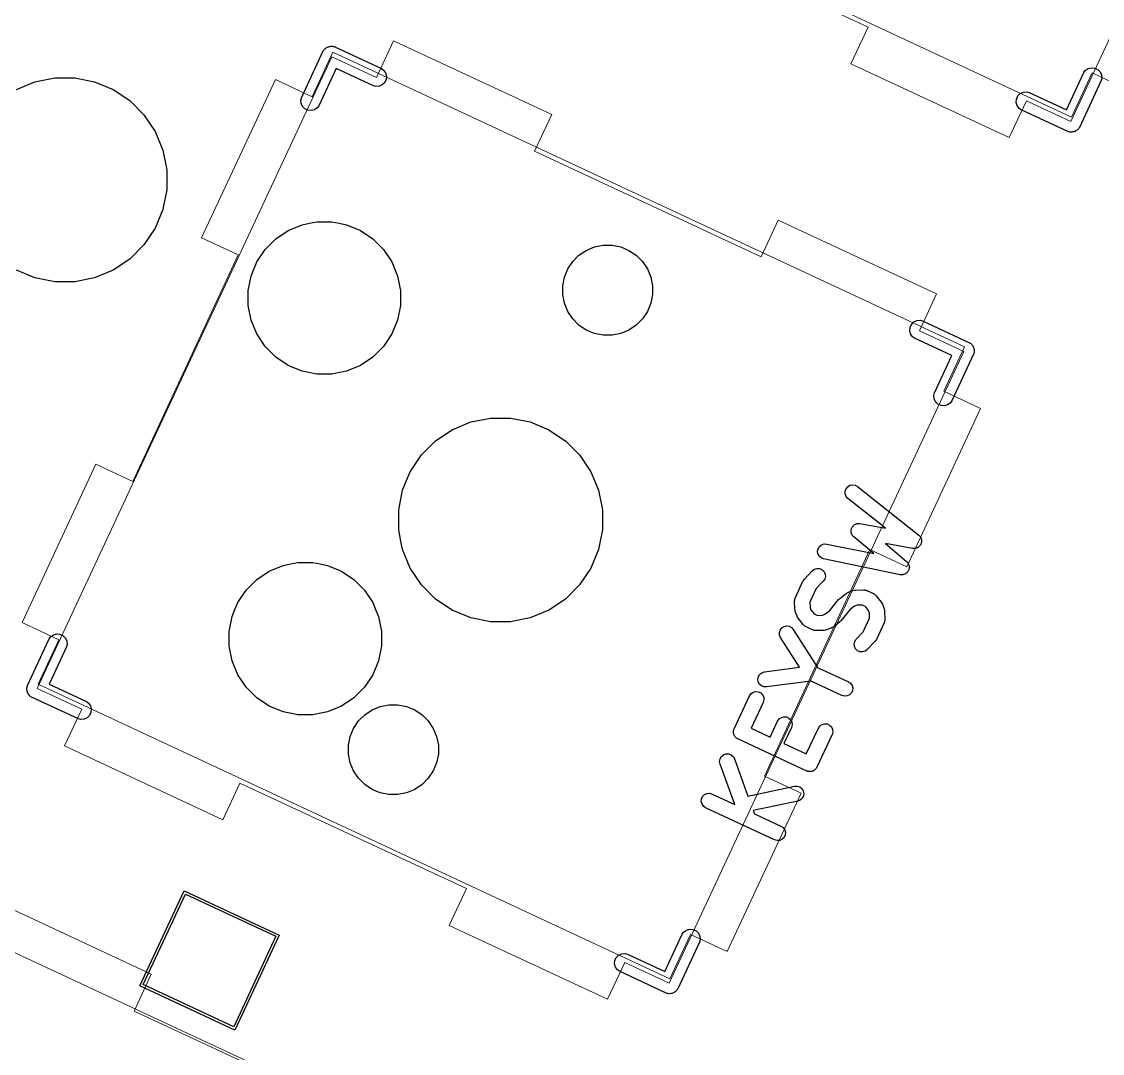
# Model space of a CAD drawing. Header units: millimetres. Extents: x 13 to 222, y -3 to 195.
# Drawn here: x 177.46 to 199.12, y 30.93 to 51.61 of the extents above; entities that cross this region are included whole.
import ezdxf

# ---------------------------------------------------------------- set-up
doc = ezdxf.new("R2010")
doc.units = ezdxf.units.MM
doc.header["$MEASUREMENT"] = 0
doc.layers.add('Ergodox plate', color=7, linetype='Continuous', lineweight=0, true_color=0xf6921e)
doc.layers.add('Orig switch cut', color=7, linetype='Continuous', lineweight=0, true_color=0xde3535)
doc.layers.add('Mask', color=134, linetype='Continuous')
doc.layers.add('Silk', color=142, linetype='Continuous')

msp = doc.modelspace()

# ---------------------------------------------------------------- linework, layer by layer
at = {"layer": 'Ergodox plate'}
for points in [[(204.403, 62.351), (203.987, 61.462), (204.723, 61.119), (203.245, 57.947), (202.508, 58.29), (200.392, 53.751), (201.129, 53.408), (199.648, 50.236), (198.912, 50.578), (198.498, 49.689), (185.836, 55.595), (186.252, 56.484), (185.516, 56.827), (186.994, 59.999), (187.731, 59.656), (189.846, 64.195), (189.11, 64.538), (190.591, 67.711), (191.327, 67.368), (191.741, 68.257)], [(196.354, 45.087), (195.937, 44.198), (196.674, 43.855), (195.196, 40.683), (194.459, 41.026), (192.343, 36.487), (193.08, 36.144), (191.599, 32.971), (190.862, 33.314), (190.448, 32.425), (177.786, 38.331), (178.203, 39.22), (177.466, 39.562), (178.945, 42.735), (179.681, 42.392), (181.797, 46.931), (181.061, 47.274), (182.541, 50.446), (183.278, 50.103), (183.692, 50.992)], [(188.302, 27.82), (187.886, 26.931), (188.622, 26.588), (187.144, 23.416), (186.407, 23.759), (184.291, 19.22), (185.028, 18.877), (183.547, 15.704), (182.811, 16.047), (182.397, 15.158), (169.735, 21.064), (170.151, 21.953), (169.415, 22.296), (170.893, 25.468), (171.63, 25.125), (173.745, 29.664), (173.009, 30.007), (174.49, 33.179), (175.226, 32.837), (175.64, 33.726)]]:
    msp.add_lwpolyline(points, close=True, dxfattribs=at)
at = {"layer": 'Mask', "linetype": 'Continuous'}
for p, q in [((177.723, 50.403), (178.118, 50.481)), ((178.118, 50.481), (178.521, 50.481)), ((178.521, 50.481), (178.916, 50.403)), ((177.351, 50.248), (177.723, 50.403)), ((177.723, 50.403), (177.723, 50.403)), ((177.723, 50.403), (177.723, 50.403)), ((178.916, 50.403), (178.916, 50.403)), ((178.916, 50.403), (178.916, 50.403)), ((178.916, 50.403), (179.288, 50.248)), ((179.288, 50.248), (179.623, 50.025)), ((179.623, 50.025), (179.908, 49.74)), ((179.908, 49.74), (180.132, 49.405)), ((180.132, 49.405), (180.286, 49.033)), ((180.286, 49.033), (180.286, 49.033)), ((180.286, 49.033), (180.365, 48.638)), ((180.365, 48.638), (180.365, 48.235)), ((180.365, 48.235), (180.302, 47.918)), ((180.302, 47.918), (180.286, 47.84)), ((180.286, 47.84), (180.132, 47.468)), ((180.132, 47.468), (179.908, 47.133)), ((182.8, 47.422), (183.078, 47.537)), ((183.078, 47.537), (183.226, 47.566)), ((183.226, 47.566), (183.373, 47.595)), ((183.373, 47.595), (183.674, 47.595)), ((183.674, 47.595), (183.821, 47.566)), ((183.821, 47.566), (183.968, 47.537)), ((183.968, 47.537), (184.246, 47.422)), ((182.338, 47.042), (182.55, 47.255)), ((182.55, 47.255), (182.8, 47.422)), ((184.246, 47.422), (184.496, 47.255)), ((184.496, 47.255), (184.709, 47.042)), ((179.908, 47.133), (179.623, 46.848)), ((182.171, 46.792), (182.338, 47.042)), ((184.709, 47.042), (184.876, 46.792)), ((188.626, 46.924), (188.774, 47.023)), ((188.774, 47.023), (188.938, 47.091)), ((188.938, 47.091), (189.112, 47.125)), ((189.112, 47.125), (189.289, 47.125)), ((189.289, 47.125), (189.464, 47.091)), ((189.464, 47.091), (189.627, 47.023)), ((189.627, 47.023), (189.775, 46.924)), ((179.623, 46.848), (179.288, 46.624)), ((182.061, 46.527), (182.171, 46.792)), ((184.876, 46.792), (184.985, 46.527)), ((188.402, 46.651), (188.501, 46.799)), ((188.501, 46.799), (188.626, 46.924)), ((189.775, 46.924), (189.901, 46.799)), ((189.901, 46.799), (189.999, 46.651)), ((177.723, 46.47), (177.351, 46.624)), ((179.288, 46.624), (178.916, 46.47)), ((188.334, 46.487), (188.402, 46.651)), ((189.999, 46.651), (190.067, 46.487)), ((178.118, 46.391), (177.723, 46.47)), ((177.723, 46.47), (177.723, 46.47)), ((177.723, 46.47), (177.723, 46.47)), ((178.521, 46.391), (178.118, 46.391)), ((178.916, 46.47), (178.521, 46.391)), ((178.916, 46.47), (178.916, 46.47)), ((178.916, 46.47), (178.916, 46.47)), ((182.009, 46.277), (182.056, 46.514)), ((182.056, 46.514), (182.061, 46.527)), ((184.985, 46.527), (184.991, 46.514)), ((184.991, 46.514), (185.038, 46.277)), ((188.3, 46.313), (188.334, 46.487)), ((190.067, 46.487), (190.102, 46.313)), ((181.997, 46.22), (182.009, 46.277)), ((181.997, 45.919), (181.997, 46.22)), ((185.038, 46.277), (185.049, 46.22)), ((185.049, 46.22), (185.049, 45.919)), ((188.3, 46.136), (188.3, 46.313)), ((190.102, 46.313), (190.102, 46.136)), ((188.334, 45.962), (188.3, 46.136)), ((188.402, 45.798), (188.334, 45.962)), ((190.067, 45.962), (189.999, 45.798)), ((190.102, 46.136), (190.067, 45.962)), ((182.056, 45.624), (181.997, 45.919)), ((185.049, 45.919), (184.991, 45.624)), ((188.501, 45.65), (188.402, 45.798)), ((189.999, 45.798), (189.901, 45.65)), ((182.171, 45.347), (182.056, 45.624)), ((184.991, 45.624), (184.876, 45.347)), ((188.626, 45.525), (188.501, 45.65)), ((188.774, 45.426), (188.626, 45.525)), ((189.775, 45.525), (189.627, 45.426)), ((189.901, 45.65), (189.775, 45.525)), ((182.338, 45.097), (182.171, 45.347)), ((184.876, 45.347), (184.709, 45.097)), ((188.938, 45.358), (188.774, 45.426)), ((189.112, 45.323), (188.938, 45.358)), ((189.289, 45.323), (189.112, 45.323)), ((189.464, 45.358), (189.289, 45.323)), ((189.627, 45.426), (189.464, 45.358)), ((182.55, 44.884), (182.338, 45.097)), ((184.709, 45.097), (184.496, 44.884)), ((182.8, 44.717), (182.55, 44.884)), ((184.496, 44.884), (184.246, 44.717)), ((183.078, 44.602), (182.8, 44.717)), ((184.246, 44.717), (183.968, 44.602)), ((183.181, 44.582), (183.078, 44.602)), ((183.373, 44.543), (183.181, 44.582)), ((183.674, 44.543), (183.373, 44.543)), ((183.866, 44.582), (183.674, 44.543)), ((183.968, 44.602), (183.866, 44.582)), ((186.087, 43.429), (186.458, 43.583)), ((186.458, 43.583), (186.853, 43.662)), ((186.458, 43.583), (186.458, 43.583)), ((186.458, 43.583), (186.458, 43.583)), ((186.853, 43.662), (187.255, 43.662)), ((187.255, 43.662), (187.649, 43.583)), ((187.649, 43.583), (187.649, 43.583)), ((187.649, 43.583), (187.649, 43.583)), ((187.649, 43.583), (188.021, 43.429)), ((185.754, 43.207), (186.087, 43.429)), ((188.021, 43.429), (188.353, 43.207)), ((185.468, 42.922), (185.753, 43.206)), ((185.753, 43.206), (185.754, 43.207)), ((188.353, 43.207), (188.355, 43.206)), ((188.355, 43.206), (188.639, 42.922)), ((185.245, 42.587), (185.468, 42.922)), ((185.468, 42.922), (185.468, 42.922)), ((188.639, 42.922), (188.639, 42.922)), ((188.639, 42.922), (188.863, 42.587)), ((185.17, 42.407), (185.245, 42.587)), ((188.863, 42.587), (188.937, 42.407)), ((185.091, 42.216), (185.17, 42.407)), ((188.937, 42.407), (189.016, 42.216)), ((185.013, 41.821), (185.091, 42.216)), ((189.016, 42.216), (189.095, 41.821)), ((185.013, 41.419), (185.013, 41.821)), ((189.095, 41.821), (189.095, 41.419)), ((185.057, 41.196), (185.013, 41.419)), ((189.095, 41.419), (189.051, 41.196)), ((185.091, 41.025), (185.057, 41.196)), ((189.051, 41.196), (189.016, 41.025)), ((185.245, 40.654), (185.091, 41.025)), ((189.016, 41.025), (188.863, 40.654)), ((182.696, 40.708), (182.844, 40.738)), ((182.844, 40.738), (182.991, 40.767)), ((182.991, 40.767), (183.292, 40.767)), ((183.292, 40.767), (183.439, 40.738)), ((183.439, 40.738), (183.587, 40.708)), ((182.169, 40.426), (182.419, 40.593)), ((182.419, 40.593), (182.696, 40.708)), ((183.587, 40.708), (183.864, 40.593)), ((183.864, 40.593), (184.114, 40.426)), ((185.355, 40.489), (185.245, 40.654)), ((188.863, 40.654), (188.753, 40.489)), ((181.956, 40.214), (182.169, 40.426)), ((184.114, 40.426), (184.327, 40.214)), ((185.468, 40.319), (185.355, 40.489)), ((185.753, 40.035), (185.468, 40.319)), ((188.639, 40.319), (188.355, 40.035)), ((188.753, 40.489), (188.639, 40.319)), ((181.789, 39.964), (181.956, 40.214)), ((184.327, 40.214), (184.494, 39.964)), ((181.732, 39.826), (181.789, 39.964)), ((184.494, 39.964), (184.551, 39.826)), ((186.087, 39.812), (185.753, 40.035)), ((185.753, 40.035), (185.753, 40.035)), ((188.355, 40.035), (188.021, 39.812)), ((188.355, 40.035), (188.355, 40.035)), ((181.627, 39.449), (181.674, 39.686)), ((181.674, 39.686), (181.732, 39.826)), ((184.551, 39.826), (184.609, 39.686)), ((184.609, 39.686), (184.656, 39.449)), ((186.458, 39.658), (186.087, 39.812)), ((186.853, 39.579), (186.458, 39.658)), ((186.458, 39.658), (186.458, 39.658)), ((186.458, 39.658), (186.458, 39.658)), ((187.649, 39.658), (187.255, 39.579)), ((188.021, 39.812), (187.649, 39.658)), ((187.649, 39.658), (187.649, 39.658)), ((187.649, 39.658), (187.649, 39.658)), ((181.616, 39.391), (181.627, 39.449)), ((184.656, 39.449), (184.668, 39.391)), ((187.255, 39.579), (186.853, 39.579)), ((181.616, 39.091), (181.616, 39.391)), ((184.668, 39.391), (184.668, 39.091)), ((181.674, 38.796), (181.616, 39.091)), ((184.668, 39.091), (184.609, 38.796)), ((181.789, 38.518), (181.674, 38.796)), ((184.609, 38.796), (184.494, 38.518)), ((181.956, 38.268), (181.789, 38.518)), ((184.494, 38.518), (184.327, 38.268)), ((182.169, 38.056), (181.956, 38.268)), ((184.327, 38.268), (184.114, 38.056)), ((182.419, 37.889), (182.169, 38.056)), ((184.114, 38.056), (183.864, 37.889)), ((184.644, 37.883), (184.818, 37.917)), ((184.818, 37.917), (184.996, 37.917)), ((184.996, 37.917), (185.17, 37.883)), ((182.696, 37.774), (182.419, 37.889)), ((182.799, 37.753), (182.696, 37.774)), ((182.991, 37.715), (182.799, 37.753)), ((183.292, 37.715), (182.991, 37.715)), ((183.484, 37.753), (183.292, 37.715)), ((183.587, 37.774), (183.484, 37.753)), ((183.864, 37.889), (183.587, 37.774)), ((184.207, 37.591), (184.333, 37.716)), ((184.333, 37.716), (184.48, 37.815)), ((184.48, 37.815), (184.644, 37.883)), ((185.17, 37.883), (185.334, 37.815)), ((185.334, 37.815), (185.481, 37.716)), ((185.481, 37.716), (185.607, 37.591)), ((184.108, 37.443), (184.207, 37.591)), ((185.607, 37.591), (185.705, 37.443)), ((184.006, 37.105), (184.041, 37.279)), ((184.041, 37.279), (184.108, 37.443)), ((185.705, 37.443), (185.773, 37.279)), ((185.773, 37.279), (185.808, 37.105)), ((184.006, 36.928), (184.006, 37.105)), ((185.808, 37.105), (185.808, 36.928)), ((184.041, 36.754), (184.006, 36.928)), ((185.808, 36.928), (185.773, 36.754)), ((184.108, 36.59), (184.041, 36.754)), ((185.773, 36.754), (185.705, 36.59)), ((184.207, 36.442), (184.108, 36.59)), ((184.333, 36.317), (184.207, 36.442)), ((185.607, 36.442), (185.481, 36.317)), ((185.705, 36.59), (185.607, 36.442)), ((184.48, 36.218), (184.333, 36.317)), ((184.644, 36.15), (184.48, 36.218)), ((185.334, 36.218), (185.17, 36.15)), ((185.481, 36.317), (185.334, 36.218)), ((184.818, 36.115), (184.644, 36.15)), ((184.996, 36.115), (184.818, 36.115)), ((185.17, 36.15), (184.996, 36.115)), ((179.825, 32.283), (180.713, 34.189)), ((180.713, 34.189), (182.619, 33.3)), ((182.619, 33.3), (181.73, 31.395)), ((181.73, 31.395), (179.825, 32.283))]:
    msp.add_line(p, q, dxfattribs=at)
at = {"layer": 'Orig switch cut'}
for points in [[(191.727, 68.17), (192.616, 67.753), (192.959, 68.49), (196.131, 67.012), (195.788, 66.275), (200.327, 64.159), (200.67, 64.896), (203.843, 63.415), (203.5, 62.678), (204.389, 62.264), (198.483, 49.603), (197.594, 50.019), (197.251, 49.283), (194.079, 50.761), (194.422, 51.497), (189.883, 53.613), (189.54, 52.877), (186.367, 54.357), (186.71, 55.094), (185.821, 55.508)], [(183.676, 50.904), (184.565, 50.487), (184.908, 51.224), (188.08, 49.746), (187.737, 49.009), (192.276, 46.893), (192.619, 47.63), (195.792, 46.149), (195.449, 45.412), (196.338, 44.998), (190.432, 32.337), (189.543, 32.753), (189.2, 32.017), (186.028, 33.495), (186.371, 34.231), (181.832, 36.347), (181.489, 35.611), (178.316, 37.091), (178.659, 37.828), (177.77, 38.242)], [(175.65, 33.672), (176.539, 33.256), (176.882, 33.992), (180.054, 32.514), (179.711, 31.778), (184.25, 29.662), (184.593, 30.398), (187.766, 28.918), (187.423, 28.181), (188.312, 27.767), (182.406, 15.105), (181.517, 15.522), (181.174, 14.785), (178.002, 16.263), (178.345, 17), (173.806, 19.116), (173.463, 18.379), (170.291, 19.86), (170.633, 20.597), (169.744, 21.011)]]:
    msp.add_lwpolyline(points, close=True, dxfattribs=at)
at = {"layer": 'Silk', "linetype": 'Continuous'}
for p, q in [((183.066, 50.082), (183.502, 51.019)), ((183.502, 51.019), (183.51, 51.034)), ((183.502, 51.019), (183.502, 51.019)), ((183.51, 51.034), (183.521, 51.046)), ((183.521, 51.046), (183.531, 51.06)), ((183.531, 51.06), (183.545, 51.069)), ((183.545, 51.069), (183.557, 51.081)), ((183.557, 51.081), (183.572, 51.089)), ((183.572, 51.089), (183.586, 51.098)), ((183.586, 51.098), (183.603, 51.103)), ((183.603, 51.103), (183.618, 51.11)), ((183.618, 51.11), (183.635, 51.111)), ((183.635, 51.111), (183.651, 51.116)), ((183.651, 51.116), (183.668, 51.114)), ((183.668, 51.114), (183.685, 51.116)), ((183.685, 51.116), (183.701, 51.111)), ((183.701, 51.111), (183.718, 51.11)), ((183.718, 51.11), (183.733, 51.103)), ((183.733, 51.103), (183.733, 51.103)), ((183.733, 51.103), (184.67, 50.666)), ((183.76, 50.67), (183.411, 49.921)), ((184.509, 50.321), (183.76, 50.67)), ((184.67, 50.666), (184.711, 50.637)), ((184.711, 50.637), (184.75, 50.582)), ((184.75, 50.582), (184.767, 50.517)), ((184.767, 50.517), (184.761, 50.45)), ((198.398, 49.836), (198.748, 50.585)), ((198.748, 50.585), (198.776, 50.626)), ((198.776, 50.626), (198.831, 50.665)), ((198.831, 50.665), (198.896, 50.682)), ((198.896, 50.682), (198.963, 50.676)), ((198.963, 50.676), (199.024, 50.648)), ((199.024, 50.648), (199.072, 50.6)), ((199.072, 50.6), (199.1, 50.539)), ((199.1, 50.539), (199.106, 50.473)), ((184.557, 50.308), (184.509, 50.321)), ((184.624, 50.313), (184.557, 50.308)), ((184.685, 50.342), (184.624, 50.313)), ((184.733, 50.389), (184.685, 50.342)), ((184.761, 50.45), (184.733, 50.389)), ((199.093, 50.424), (198.656, 49.488)), ((199.106, 50.473), (199.093, 50.424)), ((183.053, 50.033), (183.066, 50.082)), ((197.392, 49.989), (197.397, 50.056)), ((197.397, 50.056), (197.426, 50.117)), ((197.426, 50.117), (197.473, 50.164)), ((197.473, 50.164), (197.534, 50.193)), ((197.534, 50.193), (197.601, 50.198)), ((197.601, 50.198), (197.65, 50.185)), ((197.65, 50.185), (198.398, 49.836)), ((183.059, 49.967), (183.053, 50.033)), ((183.087, 49.906), (183.059, 49.967)), ((183.134, 49.858), (183.087, 49.906)), ((183.195, 49.83), (183.134, 49.858)), ((183.262, 49.824), (183.195, 49.83)), ((183.327, 49.841), (183.262, 49.824)), ((183.382, 49.88), (183.327, 49.841)), ((183.411, 49.921), (183.382, 49.88)), ((197.409, 49.924), (197.392, 49.989)), ((197.447, 49.869), (197.409, 49.924)), ((197.489, 49.84), (197.447, 49.869)), ((198.425, 49.403), (197.489, 49.84)), ((198.44, 49.396), (198.425, 49.403)), ((198.425, 49.403), (198.425, 49.403)), ((198.457, 49.395), (198.44, 49.396)), ((198.474, 49.39), (198.457, 49.395)), ((198.491, 49.392), (198.474, 49.39)), ((198.507, 49.39), (198.491, 49.392)), ((198.524, 49.395), (198.507, 49.39)), ((198.541, 49.396), (198.524, 49.395)), ((198.556, 49.403), (198.541, 49.396)), ((198.572, 49.408), (198.556, 49.403)), ((198.586, 49.418), (198.572, 49.408)), ((198.601, 49.425), (198.586, 49.418)), ((198.613, 49.437), (198.601, 49.425)), ((198.627, 49.446), (198.613, 49.437)), ((198.637, 49.46), (198.627, 49.446)), ((198.649, 49.472), (198.637, 49.46)), ((198.656, 49.488), (198.649, 49.472)), ((198.656, 49.488), (198.656, 49.488)), ((195.263, 45.479), (195.292, 45.54)), ((195.292, 45.54), (195.339, 45.587)), ((195.339, 45.587), (195.4, 45.616)), ((195.4, 45.616), (195.467, 45.622)), ((195.467, 45.622), (195.515, 45.609)), ((195.515, 45.609), (196.452, 45.172)), ((195.257, 45.412), (195.263, 45.479)), ((195.275, 45.347), (195.257, 45.412)), ((195.313, 45.292), (195.275, 45.347)), ((195.354, 45.263), (195.313, 45.292)), ((196.103, 44.914), (195.354, 45.263)), ((196.452, 45.172), (196.452, 45.172)), ((196.452, 45.172), (196.467, 45.165)), ((196.467, 45.165), (196.479, 45.153)), ((196.479, 45.153), (196.493, 45.143)), ((196.493, 45.143), (196.503, 45.129)), ((196.503, 45.129), (196.515, 45.117)), ((196.515, 45.117), (196.522, 45.102)), ((196.522, 45.102), (196.532, 45.088)), ((196.532, 45.088), (196.536, 45.072)), ((196.536, 45.072), (196.543, 45.056)), ((195.754, 44.165), (196.103, 44.914)), ((196.536, 44.941), (196.099, 44.004)), ((196.543, 44.956), (196.536, 44.941)), ((196.536, 44.941), (196.536, 44.941)), ((196.543, 45.056), (196.545, 45.039)), ((196.545, 44.973), (196.543, 44.956)), ((196.545, 45.039), (196.549, 45.023)), ((196.549, 44.989), (196.545, 44.973)), ((196.549, 45.023), (196.548, 45.006)), ((196.548, 45.006), (196.549, 44.989)), ((195.741, 44.117), (195.754, 44.165)), ((195.747, 44.05), (195.741, 44.117)), ((195.775, 43.989), (195.747, 44.05)), ((195.823, 43.942), (195.775, 43.989)), ((196.099, 44.004), (196.07, 43.963)), ((195.884, 43.913), (195.823, 43.942)), ((195.951, 43.907), (195.884, 43.913)), ((196.015, 43.925), (195.951, 43.907)), ((196.07, 43.963), (196.015, 43.925)), ((193.963, 42.194), (193.98, 42.244)), ((193.98, 42.244), (194.013, 42.286)), ((194.013, 42.286), (194.058, 42.314)), ((194.058, 42.314), (194.109, 42.324)), ((194.109, 42.324), (194.162, 42.316)), ((194.162, 42.316), (194.208, 42.291)), ((194.208, 42.291), (195.436, 41.318)), ((193.964, 42.141), (193.963, 42.194)), ((193.984, 42.092), (193.964, 42.141)), ((194.019, 42.052), (193.984, 42.092)), ((194.774, 41.455), (194.019, 42.052)), ((194.08, 41.396), (194.082, 41.409)), ((194.082, 41.383), (194.08, 41.396)), ((194.082, 41.422), (194.087, 41.435)), ((194.082, 41.409), (194.082, 41.422)), ((194.082, 41.369), (194.082, 41.383)), ((194.087, 41.435), (194.089, 41.448)), ((194.089, 41.448), (194.096, 41.46)), ((194.096, 41.46), (194.1, 41.472)), ((194.1, 41.472), (194.109, 41.482)), ((194.109, 41.482), (194.116, 41.494)), ((194.116, 41.494), (194.126, 41.502)), ((194.126, 41.502), (194.134, 41.513)), ((194.134, 41.513), (194.146, 41.519)), ((194.146, 41.519), (194.156, 41.528)), ((194.156, 41.528), (194.169, 41.532)), ((194.169, 41.532), (194.18, 41.539)), ((194.18, 41.539), (194.193, 41.541)), ((194.193, 41.541), (194.206, 41.546)), ((194.206, 41.546), (194.219, 41.546)), ((194.219, 41.546), (194.232, 41.548)), ((194.232, 41.548), (194.245, 41.546)), ((194.245, 41.546), (194.259, 41.546)), ((194.259, 41.546), (194.774, 41.455)), ((194.087, 41.357), (194.082, 41.369)), ((194.089, 41.344), (194.087, 41.357)), ((194.096, 41.332), (194.089, 41.344)), ((194.1, 41.32), (194.096, 41.332)), ((194.109, 41.309), (194.1, 41.32)), ((194.115, 41.298), (194.109, 41.309)), ((194.126, 41.289), (194.115, 41.298)), ((194.135, 41.279), (194.126, 41.289)), ((194.535, 40.944), (194.135, 41.279)), ((195.436, 41.318), (195.447, 41.307)), ((195.447, 41.307), (195.458, 41.297)), ((195.458, 41.297), (195.464, 41.287)), ((195.464, 41.287), (195.471, 41.279)), ((195.471, 41.279), (195.477, 41.264)), ((195.477, 41.264), (195.485, 41.251)), ((195.485, 41.251), (195.487, 41.24)), ((195.487, 41.162), (195.485, 41.147)), ((195.487, 41.24), (195.491, 41.23)), ((195.492, 41.177), (195.487, 41.162)), ((195.491, 41.23), (195.491, 41.214)), ((195.491, 41.214), (195.494, 41.199)), ((195.494, 41.199), (195.492, 41.188)), ((195.492, 41.188), (195.492, 41.177)), ((193.409, 40.992), (193.42, 41.044)), ((193.417, 40.94), (193.409, 40.992)), ((193.42, 41.044), (193.448, 41.089)), ((193.448, 41.089), (193.489, 41.122)), ((193.489, 41.122), (193.539, 41.139)), ((193.539, 41.139), (193.592, 41.137)), ((193.592, 41.137), (194.535, 40.944)), ((195.315, 41.049), (194.768, 41.146)), ((194.768, 41.146), (195.194, 40.79)), ((195.331, 41.049), (195.315, 41.049)), ((195.346, 41.047), (195.331, 41.049)), ((195.357, 41.049), (195.346, 41.047)), ((195.368, 41.049), (195.357, 41.049)), ((195.382, 41.054), (195.368, 41.049)), ((195.398, 41.057), (195.382, 41.054)), ((195.407, 41.063), (195.398, 41.057)), ((195.418, 41.067), (195.407, 41.063)), ((195.43, 41.077), (195.418, 41.067)), ((195.443, 41.085), (195.43, 41.077)), ((195.45, 41.094), (195.443, 41.085)), ((195.458, 41.101), (195.45, 41.094)), ((195.466, 41.114), (195.458, 41.101)), ((195.476, 41.126), (195.466, 41.114)), ((195.479, 41.137), (195.476, 41.126)), ((195.485, 41.147), (195.479, 41.137)), ((193.442, 40.893), (193.417, 40.94)), ((193.482, 40.858), (193.442, 40.893)), ((193.531, 40.839), (193.482, 40.858)), ((195.066, 40.523), (193.531, 40.839)), ((195.194, 40.79), (195.204, 40.778)), ((195.204, 40.778), (195.216, 40.767)), ((195.216, 40.767), (195.221, 40.758)), ((195.221, 40.758), (195.228, 40.749)), ((195.228, 40.749), (195.233, 40.735)), ((195.233, 40.735), (195.241, 40.721)), ((193.144, 40.435), (193.302, 40.602)), ((193.302, 40.602), (193.345, 40.633)), ((193.345, 40.633), (193.395, 40.648)), ((193.395, 40.648), (193.448, 40.645)), ((193.448, 40.645), (193.497, 40.624)), ((193.497, 40.624), (193.535, 40.588)), ((193.535, 40.588), (193.559, 40.54)), ((193.559, 40.54), (193.565, 40.488)), ((195.081, 40.523), (195.066, 40.523)), ((195.096, 40.52), (195.081, 40.523)), ((195.107, 40.522), (195.096, 40.52)), ((195.118, 40.522), (195.107, 40.522)), ((195.133, 40.527), (195.118, 40.522)), ((195.149, 40.53), (195.133, 40.527)), ((195.158, 40.535), (195.149, 40.53)), ((195.169, 40.539), (195.158, 40.535)), ((195.181, 40.548), (195.169, 40.539)), ((195.194, 40.556), (195.181, 40.548)), ((195.201, 40.565), (195.194, 40.556)), ((195.21, 40.572), (195.201, 40.565)), ((195.218, 40.585), (195.21, 40.572)), ((195.228, 40.597), (195.218, 40.585)), ((195.232, 40.607), (195.228, 40.597)), ((195.238, 40.617), (195.232, 40.607)), ((195.241, 40.632), (195.238, 40.617)), ((195.241, 40.721), (195.242, 40.71)), ((195.246, 40.646), (195.241, 40.632)), ((195.242, 40.71), (195.246, 40.699)), ((195.246, 40.699), (195.246, 40.684)), ((195.246, 40.684), (195.249, 40.668)), ((195.249, 40.668), (195.246, 40.658)), ((195.246, 40.658), (195.246, 40.646)), ((192.964, 40.066), (193.117, 40.395)), ((193.117, 40.395), (193.131, 40.415)), ((193.131, 40.415), (193.144, 40.435)), ((193.523, 40.392), (193.383, 40.243)), ((193.553, 40.436), (193.523, 40.392)), ((193.565, 40.488), (193.553, 40.436)), ((193.383, 40.243), (193.255, 39.97)), ((193.853, 40.046), (193.98, 40.147)), ((193.98, 40.147), (194.002, 40.159)), ((194.002, 40.159), (194.023, 40.171)), ((194.023, 40.171), (194.119, 40.206)), ((194.119, 40.206), (194.143, 40.211)), ((194.143, 40.211), (194.167, 40.215)), ((194.167, 40.215), (194.329, 40.22)), ((194.329, 40.22), (194.338, 40.219)), ((194.338, 40.219), (194.347, 40.219)), ((194.347, 40.219), (194.364, 40.215)), ((194.364, 40.215), (194.382, 40.212)), ((194.382, 40.212), (194.389, 40.208)), ((194.389, 40.208), (194.398, 40.206)), ((194.398, 40.206), (194.53, 40.144)), ((194.53, 40.144), (194.537, 40.139)), ((194.537, 40.139), (194.545, 40.136)), ((194.545, 40.136), (194.558, 40.124)), ((194.558, 40.124), (194.573, 40.114)), ((194.573, 40.114), (194.578, 40.107)), ((194.578, 40.107), (194.584, 40.101)), ((194.584, 40.101), (194.685, 39.974)), ((192.949, 39.997), (192.951, 40.006)), ((192.954, 39.835), (192.949, 39.997)), ((192.95, 40.015), (192.954, 40.032)), ((192.951, 40.006), (192.95, 40.015)), ((192.954, 40.032), (192.957, 40.05)), ((192.957, 40.05), (192.961, 40.057)), ((192.961, 40.057), (192.964, 40.066)), ((193.255, 39.97), (193.258, 39.868)), ((193.258, 39.868), (193.276, 39.818)), ((193.652, 39.804), (193.829, 40.023)), ((193.829, 40.023), (193.842, 40.034)), ((193.842, 40.034), (193.853, 40.046)), ((194.15, 39.893), (194.056, 39.818)), ((194.2, 39.911), (194.15, 39.893)), ((194.302, 39.914), (194.2, 39.911)), ((194.368, 39.883), (194.302, 39.914)), ((194.431, 39.804), (194.368, 39.883)), ((194.685, 39.974), (194.697, 39.952)), ((194.697, 39.952), (194.709, 39.931)), ((194.709, 39.931), (194.744, 39.835)), ((192.959, 39.811), (192.954, 39.835)), ((192.963, 39.787), (192.959, 39.811)), ((192.998, 39.691), (192.963, 39.787)), ((193.01, 39.669), (192.998, 39.691)), ((193.022, 39.648), (193.01, 39.669)), ((193.123, 39.521), (193.022, 39.648)), ((193.276, 39.818), (193.339, 39.739)), ((193.339, 39.739), (193.405, 39.708)), ((193.405, 39.708), (193.507, 39.71)), ((193.507, 39.71), (193.557, 39.729)), ((193.557, 39.729), (193.652, 39.804)), ((194.056, 39.818), (193.878, 39.599)), ((194.325, 39.378), (194.452, 39.652)), ((194.449, 39.754), (194.431, 39.804)), ((194.452, 39.652), (194.449, 39.754)), ((194.744, 39.835), (194.749, 39.811)), ((194.749, 39.811), (194.753, 39.787)), ((194.753, 39.787), (194.758, 39.625)), ((192.66, 39.414), (192.692, 39.456)), ((192.692, 39.456), (192.737, 39.484)), ((192.737, 39.484), (192.788, 39.496)), ((192.788, 39.496), (192.841, 39.489)), ((192.841, 39.489), (192.888, 39.465)), ((192.888, 39.465), (192.923, 39.426)), ((193.129, 39.515), (193.123, 39.521)), ((193.134, 39.508), (193.129, 39.515)), ((193.149, 39.498), (193.134, 39.508)), ((193.162, 39.486), (193.149, 39.498)), ((193.17, 39.483), (193.162, 39.486)), ((193.178, 39.478), (193.17, 39.483)), ((193.309, 39.416), (193.178, 39.478)), ((193.684, 39.451), (193.588, 39.416)), ((193.705, 39.463), (193.684, 39.451)), ((193.727, 39.474), (193.705, 39.463)), ((193.854, 39.575), (193.727, 39.474)), ((193.865, 39.588), (193.854, 39.575)), ((193.878, 39.599), (193.865, 39.588)), ((194.744, 39.556), (194.59, 39.227)), ((194.746, 39.564), (194.744, 39.556)), ((194.75, 39.572), (194.746, 39.564)), ((194.753, 39.59), (194.75, 39.572)), ((194.757, 39.607), (194.753, 39.59)), ((194.758, 39.625), (194.757, 39.616)), ((194.757, 39.616), (194.757, 39.607)), ((177.572, 38.3), (178.008, 39.237)), ((178.008, 39.237), (178.037, 39.278)), ((178.037, 39.278), (178.092, 39.316)), ((178.092, 39.316), (178.157, 39.334)), ((178.157, 39.334), (178.224, 39.328)), ((178.224, 39.328), (178.285, 39.299)), ((178.285, 39.299), (178.332, 39.252)), ((178.332, 39.252), (178.361, 39.191)), ((192.644, 39.363), (192.66, 39.414)), ((192.646, 39.311), (192.644, 39.363)), ((192.666, 39.262), (192.646, 39.311)), ((193.046, 38.666), (192.666, 39.262)), ((192.923, 39.426), (193.408, 38.665)), ((193.318, 39.414), (193.309, 39.416)), ((193.325, 39.41), (193.318, 39.414)), ((193.343, 39.407), (193.325, 39.41)), ((193.36, 39.402), (193.343, 39.407)), ((193.369, 39.403), (193.36, 39.402)), ((193.378, 39.402), (193.369, 39.403)), ((193.54, 39.406), (193.378, 39.402)), ((193.564, 39.411), (193.54, 39.406)), ((193.588, 39.416), (193.564, 39.411)), ((194.155, 39.186), (194.184, 39.23)), ((194.184, 39.23), (194.325, 39.378)), ((194.59, 39.227), (194.576, 39.207)), ((178.354, 39.076), (178.004, 38.327)), ((178.367, 39.124), (178.354, 39.076)), ((178.361, 39.191), (178.367, 39.124)), ((194.142, 39.134), (194.155, 39.186)), ((194.148, 39.081), (194.142, 39.134)), ((194.172, 39.034), (194.148, 39.081)), ((194.21, 38.998), (194.172, 39.034)), ((194.259, 38.977), (194.21, 38.998)), ((194.405, 39.02), (194.363, 38.989)), ((194.563, 39.187), (194.405, 39.02)), ((194.576, 39.207), (194.563, 39.187)), ((194.312, 38.974), (194.259, 38.977)), ((194.363, 38.989), (194.312, 38.974)), ((192.295, 38.558), (192.346, 38.574)), ((192.346, 38.574), (193.046, 38.666)), ((193.408, 38.665), (194.026, 38.377)), ((192.213, 38.43), (192.225, 38.481)), ((192.22, 38.377), (192.213, 38.43)), ((192.245, 38.33), (192.22, 38.377)), ((192.225, 38.481), (192.253, 38.526)), ((192.253, 38.526), (192.295, 38.558)), ((193.28, 38.389), (192.385, 38.272)), ((193.897, 38.101), (193.28, 38.389)), ((194.026, 38.377), (194.069, 38.347)), ((194.069, 38.347), (194.1, 38.304)), ((177.559, 38.251), (177.563, 38.268)), ((177.56, 38.235), (177.559, 38.251)), ((177.559, 38.218), (177.56, 38.235)), ((177.563, 38.201), (177.559, 38.218)), ((177.563, 38.268), (177.564, 38.285)), ((177.564, 38.185), (177.563, 38.201)), ((177.564, 38.285), (177.572, 38.3)), ((177.572, 38.169), (177.564, 38.185)), ((177.572, 38.3), (177.572, 38.3)), ((177.576, 38.153), (177.572, 38.169)), ((177.586, 38.139), (177.576, 38.153)), ((177.593, 38.124), (177.586, 38.139)), ((178.004, 38.327), (178.753, 37.978)), ((192.043, 38.093), (192.074, 38.136)), ((192.074, 38.136), (192.117, 38.166)), ((192.117, 38.166), (192.168, 38.18)), ((192.168, 38.18), (192.221, 38.175)), ((192.221, 38.175), (192.269, 38.153)), ((192.284, 38.294), (192.245, 38.33)), ((192.269, 38.153), (192.306, 38.116)), ((192.332, 38.274), (192.284, 38.294)), ((192.385, 38.272), (192.332, 38.274)), ((194.086, 38.152), (194.049, 38.114)), ((194.109, 38.2), (194.086, 38.152)), ((194.1, 38.304), (194.113, 38.252)), ((194.113, 38.252), (194.109, 38.2)), ((177.605, 38.112), (177.593, 38.124)), ((177.615, 38.098), (177.605, 38.112)), ((177.628, 38.088), (177.615, 38.098)), ((177.64, 38.076), (177.628, 38.088)), ((177.656, 38.069), (177.64, 38.076)), ((178.592, 37.632), (177.656, 38.069)), ((178.753, 37.978), (178.794, 37.949)), ((178.794, 37.949), (178.833, 37.894)), ((191.737, 37.435), (192.043, 38.093)), ((192.32, 37.964), (192.077, 37.444)), ((192.306, 38.116), (192.329, 38.068)), ((192.333, 38.015), (192.32, 37.964)), ((192.329, 38.068), (192.333, 38.015)), ((193.948, 38.087), (193.897, 38.101)), ((194.001, 38.092), (193.948, 38.087)), ((194.049, 38.114), (194.001, 38.092)), ((178.816, 37.701), (178.769, 37.654)), ((178.844, 37.762), (178.816, 37.701)), ((178.833, 37.894), (178.85, 37.829)), ((178.85, 37.829), (178.844, 37.762)), ((178.641, 37.619), (178.592, 37.632)), ((178.708, 37.625), (178.641, 37.619)), ((178.769, 37.654), (178.708, 37.625)), ((192.459, 37.266), (192.609, 37.589)), ((192.609, 37.589), (192.639, 37.632)), ((192.639, 37.632), (192.683, 37.662)), ((192.683, 37.662), (192.734, 37.676)), ((192.734, 37.676), (192.787, 37.671)), ((192.787, 37.671), (192.835, 37.649)), ((192.835, 37.649), (192.872, 37.612)), ((192.872, 37.612), (192.894, 37.564)), ((192.899, 37.511), (192.885, 37.46)), ((192.894, 37.564), (192.899, 37.511)), ((193.425, 37.449), (193.455, 37.492)), ((193.455, 37.492), (193.498, 37.522)), ((193.498, 37.522), (193.549, 37.536)), ((193.549, 37.536), (193.602, 37.531)), ((193.602, 37.531), (193.65, 37.509)), ((193.65, 37.509), (193.688, 37.472)), ((191.723, 37.384), (191.726, 37.397)), ((191.724, 37.371), (191.723, 37.384)), ((191.723, 37.357), (191.724, 37.371)), ((191.726, 37.344), (191.723, 37.357)), ((191.726, 37.397), (191.728, 37.41)), ((191.728, 37.331), (191.726, 37.344)), ((191.728, 37.41), (191.733, 37.422)), ((191.733, 37.319), (191.728, 37.331)), ((191.733, 37.422), (191.737, 37.435)), ((191.737, 37.306), (191.733, 37.319)), ((191.744, 37.295), (191.737, 37.306)), ((191.75, 37.283), (191.744, 37.295)), ((191.759, 37.274), (191.75, 37.283)), ((191.767, 37.263), (191.759, 37.274)), ((191.778, 37.255), (191.767, 37.263)), ((192.077, 37.444), (192.459, 37.266)), ((192.885, 37.46), (192.735, 37.138)), ((193.182, 36.929), (193.425, 37.449)), ((193.701, 37.32), (193.394, 36.662)), ((193.688, 37.472), (193.71, 37.424)), ((193.715, 37.371), (193.701, 37.32)), ((193.71, 37.424), (193.715, 37.371)), ((191.787, 37.246), (191.778, 37.255)), ((191.8, 37.24), (191.787, 37.246)), ((191.81, 37.232), (191.8, 37.24)), ((193.192, 36.588), (191.81, 37.232)), ((192.735, 37.138), (193.182, 36.929)), ((191.446, 36.779), (191.456, 36.831)), ((191.456, 36.831), (191.482, 36.877)), ((191.482, 36.877), (191.523, 36.911)), ((191.523, 36.911), (191.572, 36.929)), ((191.572, 36.929), (191.625, 36.929)), ((191.625, 36.929), (191.675, 36.911)), ((191.675, 36.911), (191.716, 36.877)), ((191.716, 36.877), (191.742, 36.831)), ((191.742, 36.831), (192.013, 36.087)), ((191.456, 36.726), (191.446, 36.779)), ((191.751, 35.915), (191.456, 36.726)), ((193.353, 36.611), (193.343, 36.602)), ((193.364, 36.619), (193.353, 36.611)), ((193.371, 36.63), (193.364, 36.619)), ((193.381, 36.639), (193.371, 36.63)), ((193.387, 36.651), (193.381, 36.639)), ((193.394, 36.662), (193.387, 36.651)), ((193.205, 36.585), (193.192, 36.588)), ((193.217, 36.579), (193.205, 36.585)), ((193.23, 36.578), (193.217, 36.579)), ((193.243, 36.575), (193.23, 36.578)), ((193.256, 36.576), (193.243, 36.575)), ((193.269, 36.575), (193.256, 36.576)), ((193.282, 36.578), (193.269, 36.575)), ((193.295, 36.579), (193.282, 36.578)), ((193.308, 36.585), (193.295, 36.579)), ((193.32, 36.588), (193.308, 36.585)), ((193.331, 36.596), (193.32, 36.588)), ((193.343, 36.602), (193.331, 36.596)), ((192.013, 36.087), (192.949, 36.284)), ((192.949, 36.284), (193.002, 36.285)), ((193.002, 36.285), (193.052, 36.269)), ((193.052, 36.269), (193.094, 36.236)), ((193.094, 36.236), (193.121, 36.191)), ((193.121, 36.191), (193.132, 36.139)), ((191.079, 35.976), (191.084, 36.029)), ((191.093, 35.925), (191.079, 35.976)), ((191.084, 36.029), (191.106, 36.077)), ((191.106, 36.077), (191.143, 36.114)), ((191.143, 36.114), (191.191, 36.137)), ((191.191, 36.137), (191.244, 36.141)), ((191.244, 36.141), (191.295, 36.127)), ((191.295, 36.127), (191.751, 35.915)), ((193.011, 35.985), (192.118, 35.798)), ((193.06, 36.005), (193.011, 35.985)), ((193.1, 36.04), (193.06, 36.005)), ((193.125, 36.087), (193.1, 36.04)), ((193.132, 36.139), (193.125, 36.087)), ((191.123, 35.882), (191.093, 35.925)), ((191.166, 35.851), (191.123, 35.882)), ((192.548, 35.207), (191.166, 35.851)), ((192.118, 35.798), (192.142, 35.733)), ((192.142, 35.733), (192.676, 35.483)), ((192.676, 35.483), (192.72, 35.453)), ((192.72, 35.453), (192.75, 35.41)), ((192.75, 35.41), (192.764, 35.359)), ((192.764, 35.359), (192.759, 35.306)), ((192.599, 35.193), (192.548, 35.207)), ((192.651, 35.198), (192.599, 35.193)), ((192.699, 35.22), (192.651, 35.198)), ((192.737, 35.258), (192.699, 35.22)), ((192.759, 35.306), (192.737, 35.258)), ((179.893, 32.308), (180.738, 34.121)), ((180.738, 34.121), (182.551, 33.276)), ((190.697, 33.32), (190.725, 33.361)), ((190.725, 33.361), (190.78, 33.4)), ((190.78, 33.4), (190.845, 33.417)), ((190.845, 33.417), (190.912, 33.411)), ((190.912, 33.411), (190.973, 33.383)), ((190.973, 33.383), (191.021, 33.335)), ((182.551, 33.276), (181.706, 31.463)), ((190.347, 32.571), (190.697, 33.32)), ((191.042, 33.159), (190.605, 32.222)), ((191.021, 33.335), (191.049, 33.274)), ((191.055, 33.207), (191.042, 33.159)), ((191.049, 33.274), (191.055, 33.207)), ((189.483, 32.927), (189.55, 32.933)), ((189.55, 32.933), (189.599, 32.92)), ((189.341, 32.724), (189.346, 32.791)), ((189.358, 32.659), (189.341, 32.724)), ((189.346, 32.791), (189.375, 32.852)), ((189.375, 32.852), (189.422, 32.899)), ((189.422, 32.899), (189.483, 32.927)), ((189.599, 32.92), (190.347, 32.571)), ((189.397, 32.604), (189.358, 32.659)), ((189.438, 32.575), (189.397, 32.604)), ((190.374, 32.138), (189.438, 32.575)), ((181.706, 31.463), (179.893, 32.308)), ((190.39, 32.131), (190.374, 32.138)), ((190.374, 32.138), (190.374, 32.138)), ((190.406, 32.13), (190.39, 32.131)), ((190.423, 32.125), (190.406, 32.13)), ((190.44, 32.127), (190.423, 32.125)), ((190.456, 32.125), (190.44, 32.127)), ((190.473, 32.13), (190.456, 32.125)), ((190.49, 32.131), (190.473, 32.13)), ((190.505, 32.138), (190.49, 32.131)), ((190.521, 32.143), (190.505, 32.138)), ((190.535, 32.152), (190.521, 32.143)), ((190.551, 32.16), (190.535, 32.152)), ((190.563, 32.171), (190.551, 32.16)), ((190.576, 32.181), (190.563, 32.171)), ((190.586, 32.195), (190.576, 32.181)), ((190.598, 32.207), (190.586, 32.195)), ((190.605, 32.222), (190.598, 32.207)), ((190.605, 32.222), (190.605, 32.222))]:
    msp.add_line(p, q, dxfattribs=at)

doc.saveas('drawing.dxf')
